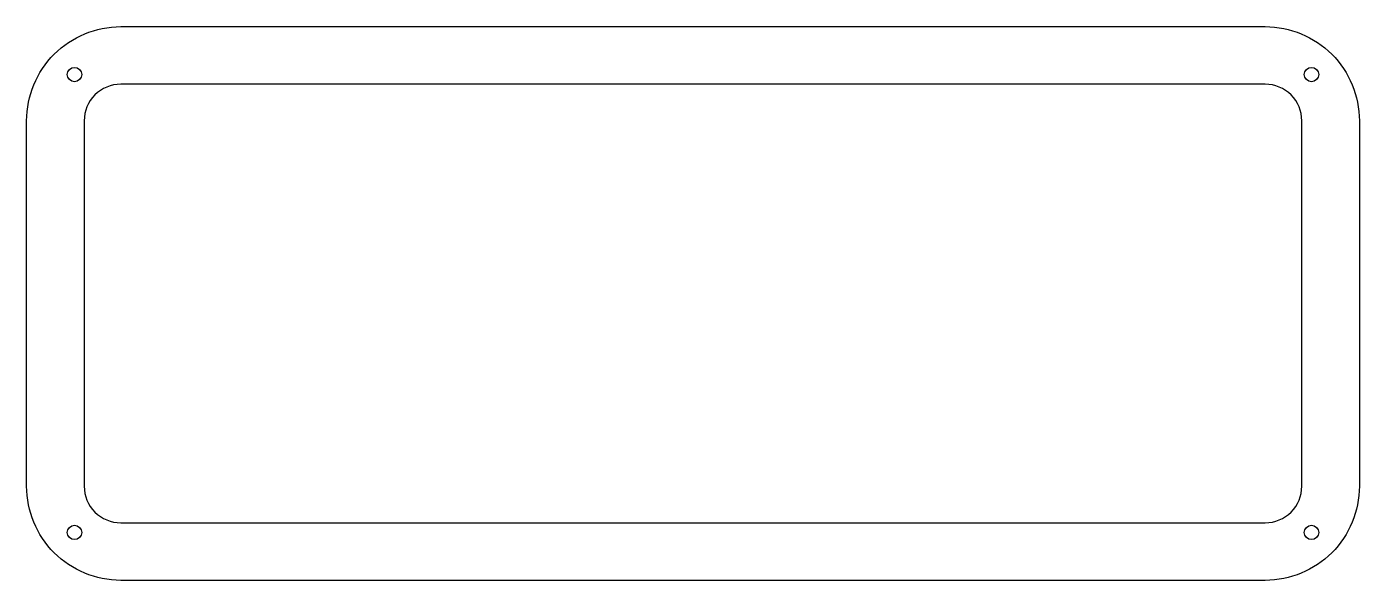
# Model space of a CAD drawing. Header units: millimetres. Extents: x -133 to 6, y -6 to 52.
import ezdxf

# ---------------------------------------------------------------- set-up
doc = ezdxf.new("R2010")
doc.units = ezdxf.units.MM
doc.layers.get('0').update_dxf_attribs({"linetype": 'CONTINUOUS'})

msp = doc.modelspace()

# ---------------------------------------------------------------- linework, layer by layer
for points in [[(6, 41.91), (6, 3.81, -0.414214), (-3.81, -6), (-123.19, -6, -0.414214), (-133, 3.81), (-133, 41.91, -0.414214), (-123.19, 51.72), (-3.81, 51.72, -0.414214)], [(0, 3.81), (0, 41.91, 0.414214), (-3.81, 45.72), (-123.19, 45.72, 0.414214), (-127, 41.91), (-127, 3.81, 0.414214), (-123.19, 0), (-3.81, 0, 0.414214)]]:
    msp.add_lwpolyline(points, format="xyb", close=True)
for centre in [(-128.01, 46.73), (1.01, 46.73), (-128.01, -1.01), (1.01, -1.01)]:
    msp.add_circle(centre, 0.75)

doc.saveas('drawing.dxf')
